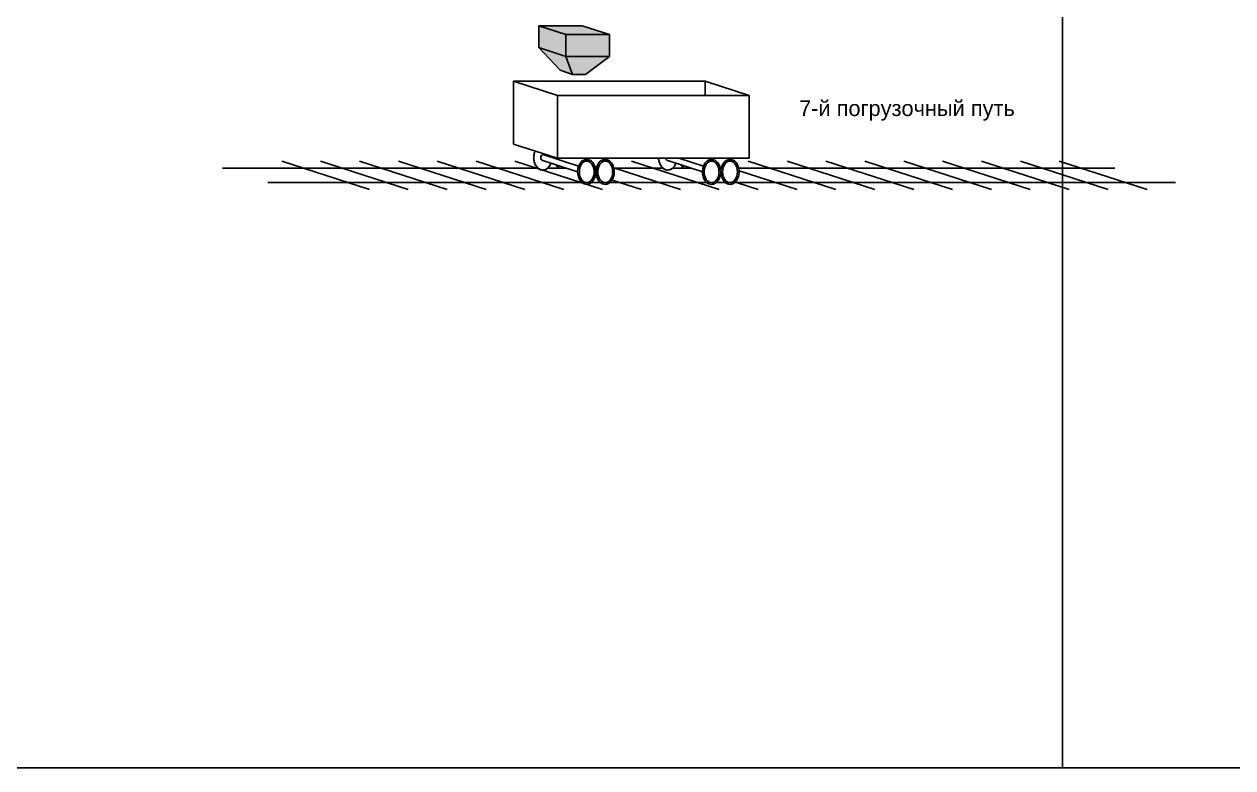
# Model space of a CAD drawing. Header units: millimetres. Extents: x 846 to 2253, y 1154 to 2332.
# Drawn here: x 1152.3 to 1296, y 1154.5 to 1242.9 of the extents above; entities that cross this region are included whole.
import ezdxf

# ---------------------------------------------------------------- set-up
doc = ezdxf.new("R2010")
doc.units = ezdxf.units.MM
doc.layers.add('А4', color=7, linetype='Continuous')
doc.styles.get("Standard").update_dxf_attribs({"font": 'ARIAL.TTF'})

# ---------------------------------------------------------------- blocks, each defined once
blk = doc.blocks.new('Загруз. устр. 3')
blk.add_hatch(color=3).paths.add_polyline_path([(1639.22, 1296.94), (1647.31, 1296.95), (1652.38, 1295.3), (1652.38, 1291.25), (1647.91, 1287.86), (1645.48, 1287.86), (1643.18, 1288.68), (1639.22, 1292.88)])
for p, q in [((1639.22, 1296.95), (1644.27, 1295.3)), ((1647.31, 1296.95), (1639.22, 1296.95)), ((1639.22, 1296.94), (1639.22, 1292.88)), ((1652.38, 1295.3), (1647.31, 1296.95)), ((1644.27, 1295.3), (1652.38, 1295.3)), ((1644.27, 1291.25), (1644.27, 1295.3)), ((1639.22, 1292.88), (1644.27, 1291.25)), ((1639.22, 1292.88), (1643.18, 1288.68)), ((1644.27, 1291.25), (1652.38, 1291.25)), ((1644.27, 1291.25), (1645.48, 1287.86)), ((1652.38, 1291.25), (1647.91, 1287.86)), ((1645.48, 1287.86), (1643.18, 1288.68)), ((1645.48, 1287.86), (1647.91, 1287.86))]:
    blk.add_line(p, q)
for points in [[(1639.22, 1296.94), (1647.31, 1296.95), (1652.38, 1295.3), (1652.38, 1291.25), (1647.91, 1287.86), (1645.48, 1287.86), (1643.18, 1288.68), (1639.22, 1292.88), (1639.22, 1296.94)], [(1652.38, 1295.3), (1644.27, 1295.3)], [(1652.38, 1295.3), (1652.38, 1291.25)], [(1652.38, 1295.3), (1652.38, 1291.25)], [(1652.38, 1291.25), (1644.27, 1291.25)]]:
    blk.add_lwpolyline(points)
blk = doc.blocks.new('Вагон')
for p, q in [((1158.004, 1240.401), (1160.564, 1239.568)), ((1169.199, 1240.401), (1158.004, 1240.401)), ((1158.004, 1240.399), (1158.004, 1236.729)), ((1169.199, 1240.404), (1169.199, 1239.568)), ((1171.772, 1239.568), (1169.199, 1240.401)), ((1160.564, 1239.568), (1171.772, 1239.568)), ((1160.564, 1239.565), (1160.564, 1235.895)), ((1171.772, 1239.568), (1171.772, 1235.898)), ((1158.004, 1236.729), (1160.564, 1235.9)), ((1161.802, 1235.433), (1159.717, 1236.112)), ((1160.564, 1235.9), (1171.772, 1235.9)), ((1169.091, 1235.433), (1167.659, 1235.9)), ((1161.746, 1235.104), (1159.717, 1235.765)), ((1169.035, 1235.104), (1167.007, 1235.765))]:
    blk.add_line(p, q)
for centre, major_axis, ratio, start_param, end_param in [((1159.717, 1235.938), (0, -0.174), 0.692443, 3.141593, 6.283185), ((1167.007, 1235.938), (0, -0.174), 0.692443, 4.936891, 6.283185), ((1160.796, 1235.938), (0, -0.629), 0.688058, 5.444336, 6.68143), ((1168.086, 1235.938), (0, -0.629), 0.688058, 5.444336, 6.68143)]:
    blk.add_ellipse(centre, major_axis=major_axis, ratio=ratio, start_param=start_param, end_param=end_param)
for centre in [(1162.278, 1235.105), (1163.357, 1235.105), (1169.567, 1235.105), (1170.647, 1235.105)]:
    blk.add_ellipse(centre, major_axis=(0, -0.629), ratio=0.688058)
for points, knots in [([(1159.263, 1236.321), (1159.237, 1236.263), (1159.217, 1236.2), (1159.16, 1235.918), (1159.192, 1235.676), (1159.358, 1235.378), (1159.451, 1235.286), (1159.612, 1235.22), (1159.664, 1235.21), (1159.717, 1235.21), (1159.792, 1235.21), (1159.866, 1235.231), (1160.05, 1235.341), (1160.14, 1235.464), (1160.193, 1235.61)], [4.137211, 4.137211, 4.137211, 4.137211, 4.427389, 4.427389, 5.391945, 5.391945, 6.010001, 6.010001, 6.283185, 6.283185, 6.283185, 6.67217, 6.67217, 7.366651, 7.366651, 7.366651, 7.366651]), ([(1159.21, 1236.163), (1159.186, 1236.063), (1159.179, 1235.956), (1159.204, 1235.668), (1159.271, 1235.492), (1159.458, 1235.286), (1159.558, 1235.227), (1159.771, 1235.199), (1159.882, 1235.231), (1160.061, 1235.363), (1160.132, 1235.461), (1160.184, 1235.585), (1160.188, 1235.595), (1160.192, 1235.606)], [4.385045, 4.385045, 4.385045, 4.385045, 4.837215, 4.837215, 5.632984, 5.632984, 6.192127, 6.192127, 6.75127, 6.75127, 7.310413, 7.310413, 7.360707, 7.360707, 7.360707, 7.360707]), ([(1166.475, 1235.9), (1166.475, 1235.883), (1166.476, 1235.867), (1166.494, 1235.668), (1166.561, 1235.492), (1166.748, 1235.286), (1166.847, 1235.227), (1167.061, 1235.199), (1167.171, 1235.231), (1167.351, 1235.363), (1167.422, 1235.461), (1167.473, 1235.585), (1167.478, 1235.595), (1167.481, 1235.606)], [4.767849, 4.767849, 4.767849, 4.767849, 4.837215, 4.837215, 5.632984, 5.632984, 6.192127, 6.192127, 6.75127, 6.75127, 7.310413, 7.310413, 7.360707, 7.360707, 7.360707, 7.360707]), ([(1166.475, 1235.9), (1166.481, 1235.755), (1166.517, 1235.612), (1166.647, 1235.378), (1166.741, 1235.286), (1166.901, 1235.22), (1166.954, 1235.21), (1167.007, 1235.21), (1167.082, 1235.21), (1167.156, 1235.231), (1167.339, 1235.341), (1167.43, 1235.464), (1167.483, 1235.61)], [4.76801, 4.76801, 4.76801, 4.76801, 5.391945, 5.391945, 6.010001, 6.010001, 6.283185, 6.283185, 6.283185, 6.67217, 6.67217, 7.366651, 7.366651, 7.366651, 7.366651]), ([(1162.278, 1234.376), (1162.353, 1234.376), (1162.427, 1234.398), (1162.62, 1234.512), (1162.714, 1234.65), (1162.817, 1234.97), (1162.824, 1235.154), (1162.75, 1235.487), (1162.668, 1235.636), (1162.459, 1235.807), (1162.341, 1235.845), (1162.112, 1235.815), (1162.006, 1235.75), (1161.847, 1235.56), (1161.792, 1235.436), (1161.721, 1235.085), (1161.753, 1234.843), (1161.919, 1234.545), (1162.012, 1234.452), (1162.173, 1234.387), (1162.225, 1234.376), (1162.278, 1234.376)], [0, 0, 0, 0, 0.388985, 0.388985, 1.136492, 1.136492, 1.883998, 1.883998, 2.631505, 2.631505, 3.230133, 3.230133, 3.828761, 3.828761, 4.427389, 4.427389, 5.391945, 5.391945, 6.010001, 6.010001, 6.283185, 6.283185, 6.283185, 6.283185]), ([(1163.357, 1234.376), (1163.432, 1234.376), (1163.506, 1234.398), (1163.699, 1234.512), (1163.793, 1234.65), (1163.896, 1234.97), (1163.903, 1235.154), (1163.829, 1235.487), (1163.747, 1235.636), (1163.538, 1235.807), (1163.42, 1235.845), (1163.191, 1235.815), (1163.085, 1235.75), (1162.926, 1235.56), (1162.871, 1235.436), (1162.8, 1235.085), (1162.832, 1234.843), (1162.998, 1234.545), (1163.091, 1234.452), (1163.252, 1234.387), (1163.304, 1234.376), (1163.357, 1234.376)], [0, 0, 0, 0, 0.388985, 0.388985, 1.136492, 1.136492, 1.883998, 1.883998, 2.631505, 2.631505, 3.230133, 3.230133, 3.828761, 3.828761, 4.427389, 4.427389, 5.391945, 5.391945, 6.010001, 6.010001, 6.283185, 6.283185, 6.283185, 6.283185]), ([(1169.567, 1234.376), (1169.642, 1234.376), (1169.717, 1234.398), (1169.909, 1234.512), (1170.004, 1234.65), (1170.106, 1234.97), (1170.114, 1235.154), (1170.039, 1235.487), (1169.958, 1235.636), (1169.749, 1235.807), (1169.631, 1235.845), (1169.402, 1235.815), (1169.296, 1235.75), (1169.137, 1235.56), (1169.081, 1235.436), (1169.011, 1235.085), (1169.043, 1234.843), (1169.208, 1234.545), (1169.302, 1234.452), (1169.462, 1234.387), (1169.515, 1234.376), (1169.567, 1234.376)], [0, 0, 0, 0, 0.388985, 0.388985, 1.136492, 1.136492, 1.883998, 1.883998, 2.631505, 2.631505, 3.230133, 3.230133, 3.828761, 3.828761, 4.427389, 4.427389, 5.391945, 5.391945, 6.010001, 6.010001, 6.283185, 6.283185, 6.283185, 6.283185]), ([(1170.647, 1234.376), (1170.722, 1234.376), (1170.796, 1234.398), (1170.988, 1234.512), (1171.083, 1234.65), (1171.185, 1234.97), (1171.193, 1235.154), (1171.119, 1235.487), (1171.037, 1235.636), (1170.828, 1235.807), (1170.71, 1235.845), (1170.481, 1235.815), (1170.375, 1235.75), (1170.216, 1235.56), (1170.161, 1235.436), (1170.09, 1235.085), (1170.122, 1234.843), (1170.287, 1234.545), (1170.381, 1234.452), (1170.541, 1234.387), (1170.594, 1234.376), (1170.647, 1234.376)], [0, 0, 0, 0, 0.388985, 0.388985, 1.136492, 1.136492, 1.883998, 1.883998, 2.631505, 2.631505, 3.230133, 3.230133, 3.828761, 3.828761, 4.427389, 4.427389, 5.391945, 5.391945, 6.010001, 6.010001, 6.283185, 6.283185, 6.283185, 6.283185])]:
    blk.add_open_spline(points, degree=3, knots=knots)

msp = doc.modelspace()

# ---------------------------------------------------------------- linework, layer by layer
for p, q in [((1182.9, 1226.65), (1193.33, 1223.25)), ((1187.52, 1226.65), (1197.95, 1223.25)), ((1192.15, 1226.65), (1202.58, 1223.25)), ((1196.77, 1226.65), (1207.2, 1223.25)), ((1201.39, 1226.65), (1211.83, 1223.25)), ((1206.02, 1226.65), (1216.45, 1223.25)), ((1210.64, 1226.65), (1221.07, 1223.25)), ((1218.6, 1226.63), (1218.53, 1226.65)), ((1224.51, 1226.65), (1234.94, 1223.25)), ((1238.38, 1226.65), (1248.82, 1223.25)), ((1243.01, 1226.65), (1253.44, 1223.25)), ((1247.63, 1226.65), (1258.06, 1223.25)), ((1252.26, 1226.65), (1262.69, 1223.25)), ((1256.88, 1226.65), (1267.31, 1223.25)), ((1261.5, 1226.65), (1271.93, 1223.25)), ((1266.13, 1226.65), (1276.56, 1223.25)), ((1270.75, 1226.65), (1281.18, 1223.25)), ((1275.38, 1226.65), (1285.81, 1223.25)), ((1175.84, 1225.82), (1213.37, 1225.82)), ((1214.55, 1225.82), (1216.72, 1225.82)), ((1222.41, 1225.83), (1230.32, 1223.25)), ((1222.41, 1225.82), (1228.22, 1225.82)), ((1229.4, 1225.82), (1231.56, 1225.82)), ((1229.4, 1225.82), (1231.56, 1225.82)), ((1237.26, 1225.82), (1282, 1225.82)), ((1237.3, 1225.5), (1244.19, 1223.25)), ((1181.24, 1224.09), (1289.21, 1224.09)), ((1222.19, 1224.39), (1225.7, 1223.25)), ((1237, 1224.09), (1239.57, 1223.25))]:
    msp.add_line(p, q)
at = {"layer": 'А4', "color": 2}
for points in [[(1061.01, 1439.92), (1275.76, 1439.92), (1275.76, 1154.49), (1061.01, 1154.49)], [(1275.76, 1439.92), (1490.51, 1439.92), (1490.51, 1154.49), (1275.76, 1154.49)]]:
    msp.add_lwpolyline(points, close=True, dxfattribs=at)

# ---------------------------------------------------------------- block references
for name, p, xscale, yscale, zscale in [('Загруз. устр. 3', (163.15, 411.74), 0.6407424000000148, 0.6407424000000148, 0.6407424000000148), ('Вагон', (-1147.94, -1290.07), 2.036618999999988, 2.036618999999988, 2.036618999999988)]:
    msp.add_blockref(name, p, dxfattribs=dict(xscale=xscale, yscale=yscale, zscale=zscale))

# ---------------------------------------------------------------- texts
at = {"insert": (1257.26, 1233.86), "char_height": 1.854, "attachment_point": 2}
msp.add_mtext('7-й погрузочный путь', dxfattribs=at)

doc.saveas('drawing.dxf')
